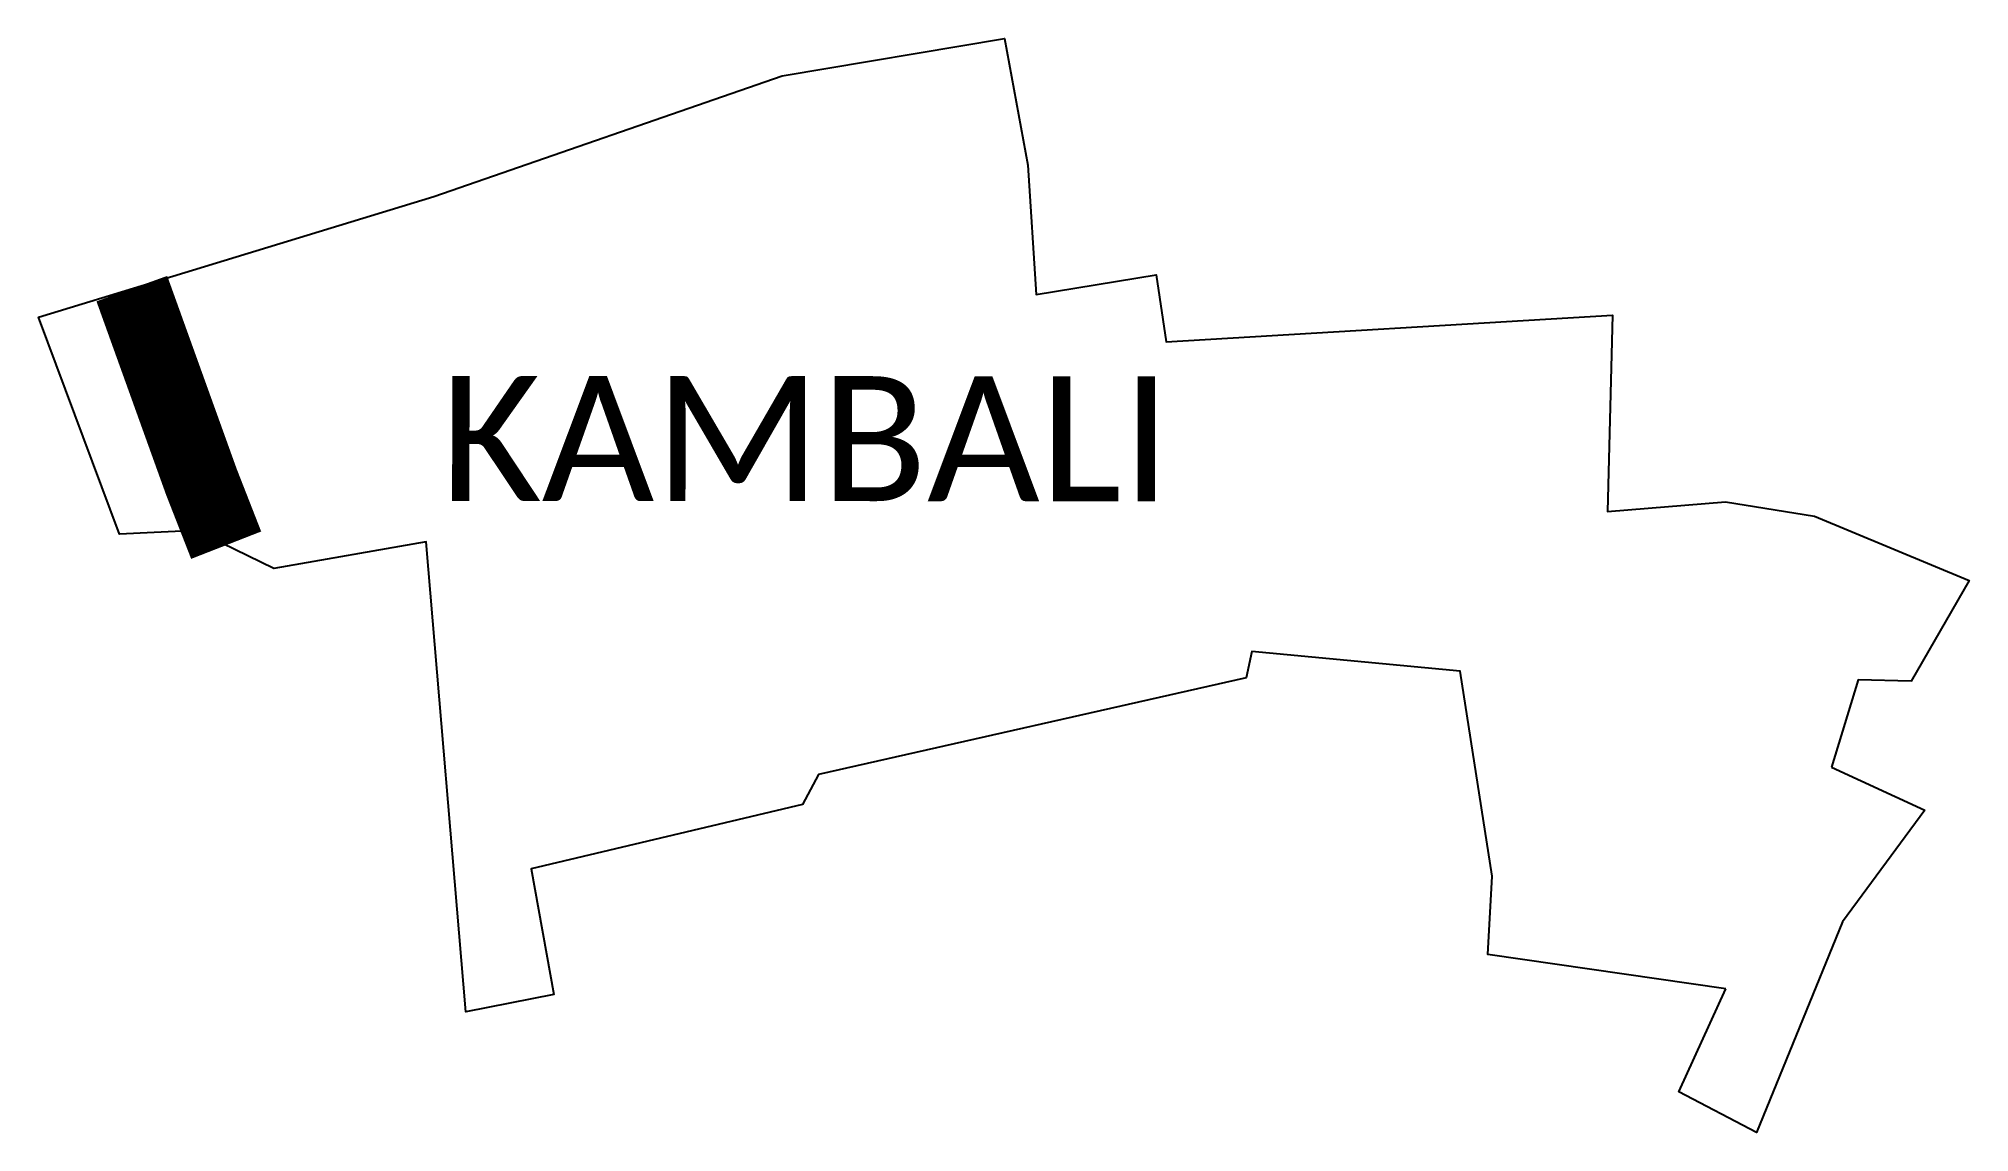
# Model space of a CAD drawing. Header units: metres. Extents: x 353528 to 354812, y 1750885 to 1751612.
import ezdxf

# ---------------------------------------------------------------- set-up
doc = ezdxf.new("R2010")
doc.units = ezdxf.units.M
for name, color, linetype in [('NATURALLY PROTECTED', 3, 'Continuous'), ('village', 3, 'Continuous'), ('VILLAGE NAME', 250, 'Continuous')]:
    doc.layers.add(name, color=color, linetype=linetype)

msp = doc.modelspace()

# ---------------------------------------------------------------- linework, layer by layer
at = {"color": 3}
msp.add_lwpolyline([(354720.2, 1751127.6), (354782.2, 1751098.8)], dxfattribs=at)
at = {"layer": 'NATURALLY PROTECTED', "color": 116, "true_color": 0x136734, "const_width": 50, "flags": 128}
msp.add_lwpolyline([(353590.3, 1751445.7), (353636.5, 1751317.3), (353653, 1751275.1)], dxfattribs=at)
at = {"layer": 'village', "color": 3}
for points in [[(354649.9, 1750980.2, 0), (354491.7, 1751003, 0), (354494.5, 1751055, 0), (354473.3, 1751191.4, 0), (354334.7, 1751204.4, 0), (354330.9, 1751186.9, 0), (354046.8, 1751122.7, 0), (354036.1, 1751102.6, 0), (353855.7, 1751059.9, 0), (353870.8, 1750976.3, 0), (353812.4, 1750964.8, 0), (353785.9, 1751277.4, 0), (353684.6, 1751259.7, 0), (353632.9, 1751284.8, 0), (353582.1, 1751282.5, 0), (353528.3, 1751426.8, 0), (353791.1, 1751506.9, 0), (354022.5, 1751587.2, 0), (354170.3, 1751612, 0), (354185.9, 1751527.9, 0), (354191.4, 1751441.9, 0), (354271.1, 1751454.8, 0), (354277.8, 1751410.4, 0), (354574.6, 1751428.1, 0), (354571.2, 1751297.6, 0), (354649.7, 1751303.9, 0), (354708.7, 1751294.5, 0), (354811.7, 1751251.6, 0), (354773, 1751184.6, 0), (354737.8, 1751185.5, 0), (354720.2, 1751127.6, 0)], [(354782.2, 1751098.8, 0), (354727.4, 1751024.7, 0), (354670.2, 1750884.6, 0), (354618.5, 1750911.7, 0), (354649.9, 1750980.2, 0)]]:
    msp.add_polyline3d(points, dxfattribs=at)

# ---------------------------------------------------------------- texts
at = {"layer": 'VILLAGE NAME', "insert": (353795.4, 1751387.6), "char_height": 83.12, "attachment_point": 1, "rotation": 359.9793}
msp.add_mtext_dynamic_manual_height_columns('{\\fCalibri|b0|i0|c0|p34;KAMBALI}', width=820.213, gutter_width=415.6, heights=[0], dxfattribs=at)

doc.saveas('drawing.dxf')
